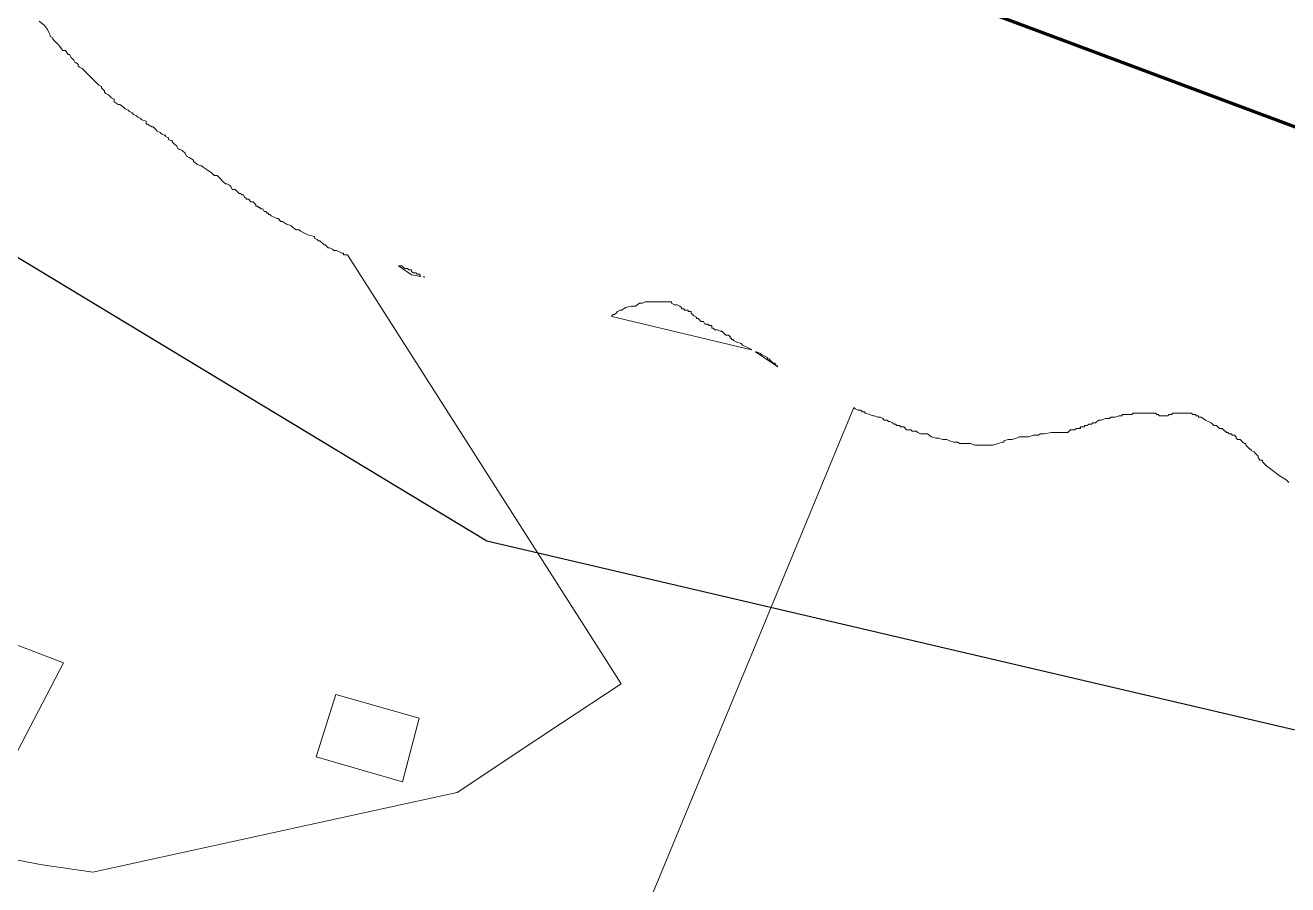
# Model space of a CAD drawing. Header units: metres. Extents: x 245225 to 248406, y 1633796 to 1637634.
# Drawn here: x 247126 to 247318.2, y 1636624.8 to 1636755.8 of the extents above; entities that cross this region are included whole.
import ezdxf

# ---------------------------------------------------------------- set-up
doc = ezdxf.new("R2010")
doc.units = ezdxf.units.M
doc.header["$MEASUREMENT"] = 0
doc.layers.add('Limites_Communes', color=7, linetype='Continuous', lineweight=211, plot=False)
doc.layers.add('LIMITES_PARCELLES', color=7, linetype='Continuous', lineweight=0, true_color=0xffffff)
doc.layers.add('limites_sections', color=7, linetype='Continuous')

msp = doc.modelspace()

# ---------------------------------------------------------------- linework, layer by layer
at = {"layer": 'Limites_Communes', "color": 210, "lineweight": 80, "flags": 128}
msp.add_lwpolyline([(246605.2718, 1637633.7039), (246913.4298, 1637003.726), (246928.908, 1636986.2635), (246937.0628, 1636946.102), (247273.6978, 1636757.3411), (247414.7621, 1636704.6505), (247560.0187, 1636674.7525), (247860.1219, 1636718.6819), (247872.0949, 1636702.4329), (247930.5058, 1636547.3832), (247969.1915, 1636496.8558), (247927.1941, 1636463.9394), (247992.0592, 1636434.9953), (248053.9967, 1636386.0915), (248089.2289, 1636346.6767), (248129.5988, 1636309.9768), (248159.1072, 1636285.3282), (248217.2385, 1636236.7707), (248275.3777, 1636195.0512)], dxfattribs=at)
at = {"layer": 'limites_parcelles', "color": 0, "flags": 128}
for points in [[(247128.10996, 1636756.360088), (247128.956629, 1636755.725087), (247129.379963, 1636755.090085), (247129.59163, 1636754.666751), (247129.803297, 1636754.243417), (247129.803297, 1636754.03175), (247130.226631, 1636753.820083), (247130.226631, 1636753.608416), (247130.438298, 1636753.396749), (247130.861632, 1636752.973415), (247131.0733, 1636752.761748), (247131.708301, 1636751.915079), (247132.131635, 1636751.915079), (247132.554969, 1636751.280078), (247132.766636, 1636751.280078), (247132.978303, 1636750.856744), (247133.401638, 1636750.43341), (247133.613305, 1636750.010075), (247133.824972, 1636750.010075), (247134.036639, 1636749.798408), (247134.036639, 1636749.586741), (247134.248306, 1636749.375074), (247134.67164, 1636749.163407), (247134.883307, 1636748.95174), (247135.094974, 1636748.740073), (247135.518308, 1636748.316739), (247135.729976, 1636748.105072), (247135.941643, 1636747.893404), (247136.364977, 1636747.47007), (247136.788311, 1636747.046736), (247136.999978, 1636746.835069), (247137.211645, 1636746.623402), (247137.634979, 1636746.411735), (247137.634979, 1636746.200068), (247138.058314, 1636745.776734), (247138.058314, 1636745.565066), (247138.269981, 1636745.353399), (247138.693315, 1636745.141732), (247138.904982, 1636744.930065), (247139.116649, 1636744.718398), (247139.539983, 1636744.506731), (247139.539983, 1636744.083397), (247140.174984, 1636743.660063), (247140.386652, 1636743.660063), (247141.021653, 1636743.236728), (247141.23332, 1636743.025061), (247141.656654, 1636742.813394), (247141.868321, 1636742.601727), (247142.291655, 1636742.39006), (247142.503322, 1636742.178393), (247142.926657, 1636741.966726), (247143.138324, 1636741.755059), (247143.561658, 1636741.543392), (247143.773325, 1636741.331725), (247144.408326, 1636741.120058), (247144.408326, 1636740.696723), (247144.619993, 1636740.696723), (247145.254995, 1636740.273389), (247145.466662, 1636740.273389), (247145.889996, 1636739.850055), (247146.101663, 1636739.638388), (247146.524997, 1636739.426721), (247146.736664, 1636739.215054), (247147.159998, 1636739.003387), (247147.371666, 1636739.003387), (247147.371666, 1636738.79172), (247147.795, 1636738.580052), (247147.795, 1636738.368385), (247148.218334, 1636738.156718), (247148.430001, 1636738.156718), (247148.430001, 1636737.945051), (247148.641668, 1636737.733384), (247149.065002, 1636737.31005), (247149.276669, 1636736.886716), (247149.488336, 1636736.886716), (247149.911671, 1636736.675049), (247150.335005, 1636736.251714), (247150.546672, 1636735.82838), (247150.970006, 1636735.616713), (247151.605007, 1636735.193379), (247151.605007, 1636734.981712), (247152.240009, 1636734.558378), (247152.663343, 1636734.346711), (247152.87501, 1636734.346711), (247153.086677, 1636734.135044), (247153.721678, 1636733.711709), (247154.356679, 1636733.288375), (247154.780014, 1636732.865041), (247155.203348, 1636732.865041), (247155.838349, 1636732.23004), (247156.050016, 1636732.018373), (247156.47335, 1636731.595039), (247156.685017, 1636731.595039), (247157.108352, 1636731.383371), (247157.320019, 1636731.171704), (247157.531686, 1636730.74837), (247157.95502, 1636730.74837), (247158.166687, 1636730.536703), (247158.590021, 1636730.113369), (247158.801688, 1636730.113369), (247159.013355, 1636729.901702), (247159.225023, 1636729.901702), (247159.43669, 1636729.478368), (247159.648357, 1636729.478368), (247159.648357, 1636729.266701), (247160.071691, 1636729.266701), (247160.283358, 1636728.843366), (247160.495025, 1636728.843366), (247160.706692, 1636728.843366), (247160.918359, 1636728.631699), (247161.130026, 1636728.420032), (247161.130026, 1636728.208365), (247161.341693, 1636728.208365), (247161.553361, 1636727.996698), (247161.765028, 1636727.996698), (247161.765028, 1636727.785031), (247161.976695, 1636727.785031), (247162.188362, 1636727.785031), (247162.400029, 1636727.361697), (247162.611696, 1636727.361697), (247162.823363, 1636727.15003), (247163.03503, 1636727.15003), (247163.03503, 1636726.938363), (247163.246697, 1636726.938363), (247163.458364, 1636726.726695), (247163.881699, 1636726.515028), (247164.305033, 1636726.303361), (247164.5167, 1636726.303361), (247164.940034, 1636725.880027), (247165.151701, 1636725.880027), (247165.786702, 1636725.456693), (247166.421704, 1636725.245026), (247166.633371, 1636725.033359), (247167.268372, 1636724.610025), (247167.691706, 1636724.610025), (247167.903373, 1636724.398357), (247168.750042, 1636723.975023), (247169.173376, 1636723.763356), (247170.020044, 1636723.551689), (247170.020044, 1636723.340022), (247170.443378, 1636723.128355), (247170.655045, 1636722.916688), (247170.866713, 1636722.916688), (247171.07838, 1636722.705021), (247171.290047, 1636722.493354), (247171.501714, 1636722.281687), (247171.713381, 1636722.281687), (247171.925048, 1636722.070019), (247172.136715, 1636721.858352), (247172.348382, 1636721.858352), (247172.771716, 1636721.646685), (247172.983383, 1636721.435018), (247173.19505, 1636721.435018), (247173.406718, 1636721.435018), (247173.830052, 1636721.223351), (247174.253386, 1636721.011684), (247174.465053, 1636721.011684), (247174.465053, 1636720.800017), (247174.888387, 1636720.800017), (247175.076127, 1636720.800017), (247216.717498, 1636655.447441), (247207.658098, 1636649.427141), (247199.993898, 1636644.333941), (247198.550398, 1636643.374741), (247191.787198, 1636638.880341), (247179.167498, 1636636.112341), (247179.167498, 1636636.112341), (247136.302698, 1636626.710381), (247128.268711, 1636627.904623), (247120.198903, 1636629.492126)], [(247213.434831, 1636603.95048), (247252.146875, 1636697.516637), (247252.358542, 1636697.30497), (247252.781876, 1636697.093303), (247252.993543, 1636697.093303), (247253.205211, 1636697.093303), (247253.416878, 1636696.881636), (247253.840212, 1636696.881636), (247253.840212, 1636696.669969), (247254.051879, 1636696.669969), (247254.475213, 1636696.458302), (247255.110214, 1636696.246634), (247255.321881, 1636696.246634), (247255.745216, 1636696.034967), (247255.956883, 1636696.034967), (247256.16855, 1636696.034967), (247256.591884, 1636695.8233), (247256.803551, 1636695.611633), (247257.015218, 1636695.611633), (247257.226885, 1636695.611633), (247257.438552, 1636695.399966), (247257.650219, 1636695.399966), (247258.073554, 1636695.188299), (247258.285221, 1636694.976632), (247258.496888, 1636694.976632), (247258.708555, 1636694.764965), (247259.131889, 1636694.764965), (247259.343556, 1636694.553298), (247259.555223, 1636694.553298), (247259.76689, 1636694.553298), (247260.190224, 1636694.129964), (247260.401892, 1636694.129964), (247260.825226, 1636694.129964), (247261.036893, 1636693.918296), (247261.671894, 1636693.918296), (247261.883561, 1636693.706629), (247262.306895, 1636693.494962), (247262.518562, 1636693.494962), (247263.365231, 1636693.494962), (247264.000232, 1636693.071628), (247264.635233, 1636692.859961), (247264.8469, 1636692.859961), (247265.058568, 1636692.859961), (247265.693569, 1636692.648294), (247266.32857, 1636692.648294), (247266.751904, 1636692.436627), (247267.386906, 1636692.22496), (247268.021907, 1636692.22496), (247268.233574, 1636692.013293), (247268.445241, 1636692.013293), (247269.080242, 1636692.013293), (247269.926911, 1636692.013293), (247270.561912, 1636691.801626), (247271.196913, 1636691.801626), (247271.831914, 1636691.801626), (247272.466916, 1636691.801626), (247272.678583, 1636691.801626), (247273.313584, 1636691.801626), (247274.160252, 1636692.013293), (247274.795254, 1636692.22496), (247275.006921, 1636692.22496), (247275.006921, 1636692.436627), (247275.641922, 1636692.648294), (247275.853589, 1636692.648294), (247276.276923, 1636692.648294), (247276.911925, 1636692.859961), (247277.335259, 1636693.071628), (247277.546926, 1636693.071628), (247277.758593, 1636693.071628), (247278.181927, 1636693.071628), (247278.605261, 1636693.071628), (247278.816928, 1636693.071628), (247279.45193, 1636693.283295), (247280.086931, 1636693.283295), (247280.298598, 1636693.283295), (247280.510265, 1636693.494962), (247280.933599, 1636693.494962), (247281.145266, 1636693.494962), (247282.203602, 1636693.706629), (247282.415269, 1636693.706629), (247282.838603, 1636693.706629), (247283.685271, 1636693.706629), (247284.320273, 1636693.706629), (247284.743607, 1636693.706629), (247284.955274, 1636693.918296), (247285.166941, 1636694.129964), (247285.801942, 1636694.129964), (247286.013609, 1636694.341631), (247286.225277, 1636694.341631), (247286.648611, 1636694.341631), (247286.648611, 1636694.553298), (247287.283612, 1636694.553298), (247287.283612, 1636694.764965), (247287.706946, 1636694.764965), (247287.918613, 1636694.976632), (247288.341947, 1636694.976632), (247288.553615, 1636695.188299), (247288.976949, 1636695.188299), (247289.400283, 1636695.611633), (247289.823617, 1636695.611633), (247290.458618, 1636695.8233), (247291.09362, 1636695.8233), (247291.305287, 1636696.034967), (247291.940288, 1636696.034967), (247292.575289, 1636696.246634), (247292.998623, 1636696.246634), (247292.998623, 1636696.458302), (247293.421958, 1636696.458302), (247293.633625, 1636696.458302), (247293.845292, 1636696.458302), (247294.480293, 1636696.458302), (247294.69196, 1636696.669969), (247294.903627, 1636696.669969), (247296.596964, 1636696.669969), (247296.808631, 1636696.669969), (247298.078634, 1636696.669969), (247298.290301, 1636696.458302), (247298.501968, 1636696.458302), (247298.713635, 1636696.246634), (247298.925302, 1636696.246634), (247299.136969, 1636696.246634), (247299.348636, 1636696.246634), (247299.77197, 1636696.246634), (247299.983637, 1636696.246634), (247300.195304, 1636696.458302), (247300.406972, 1636696.458302), (247300.618639, 1636696.458302), (247300.618639, 1636696.669969), (247300.830306, 1636696.669969), (247301.041973, 1636696.669969), (247301.25364, 1636696.669969), (247301.888641, 1636696.669969), (247302.73531, 1636696.669969), (247302.946977, 1636696.669969), (247303.158644, 1636696.669969), (247303.370311, 1636696.669969), (247303.581978, 1636696.669969), (247303.793645, 1636696.458302), (247304.005312, 1636696.458302), (247304.216979, 1636696.458302), (247304.216979, 1636696.246634), (247304.640313, 1636696.246634), (247304.640313, 1636696.034967), (247304.85198, 1636696.034967), (247305.063648, 1636696.034967), (247305.698649, 1636695.611633), (247306.545317, 1636695.188299), (247306.968651, 1636694.764965), (247307.180318, 1636694.764965), (247307.391986, 1636694.764965), (247307.603653, 1636694.553298), (247307.81532, 1636694.341631), (247308.238654, 1636694.341631), (247308.661988, 1636693.918296), (247308.873655, 1636693.918296), (247308.873655, 1636693.706629), (247309.085322, 1636693.706629), (247309.296989, 1636693.494962), (247309.508656, 1636693.494962), (247309.720324, 1636693.494962), (247309.720324, 1636693.283295), (247309.931991, 1636693.283295), (247310.143658, 1636693.283295), (247310.355325, 1636693.071628), (247310.355325, 1636692.859961), (247310.566992, 1636692.648294), (247310.990326, 1636692.648294), (247311.41366, 1636692.22496), (247311.625327, 1636692.013293), (247311.836994, 1636692.013293), (247311.836994, 1636691.801626), (247312.048662, 1636691.589958), (247312.260329, 1636691.378291), (247312.471996, 1636691.166624), (247312.683663, 1636691.166624), (247312.683663, 1636690.954957), (247313.106997, 1636690.74329), (247313.318664, 1636690.531623), (247313.530331, 1636690.319956), (247313.741998, 1636690.108289), (247313.741998, 1636689.896622), (247313.953665, 1636689.473288), (247314.377, 1636689.473288), (247314.377, 1636689.261621), (247315.012001, 1636688.626619), (247315.858669, 1636687.991618), (247316.917005, 1636687.14495), (247317.97534, 1636686.509948), (247318.398674, 1636686.086614)], [(247124.830843, 1636645.188553), (247131.804213, 1636658.623912), (247119.315854, 1636663.386421)]]:
    msp.add_lwpolyline(points, dxfattribs=at)
at = {"layer": 'limites_parcelles', "flags": 128}
for points in [[(247128.11, 1636756.36), (247128.957, 1636755.725), (247129.38, 1636755.09), (247129.592, 1636754.667), (247129.803, 1636754.243), (247129.803, 1636754.032), (247130.227, 1636753.82), (247130.227, 1636753.608), (247130.438, 1636753.397), (247130.862, 1636752.973), (247131.073, 1636752.762), (247131.708, 1636751.915), (247132.132, 1636751.915), (247132.555, 1636751.28), (247132.767, 1636751.28), (247132.978, 1636750.857), (247133.402, 1636750.433), (247133.613, 1636750.01), (247133.825, 1636750.01), (247134.037, 1636749.798), (247134.037, 1636749.587), (247134.248, 1636749.375), (247134.672, 1636749.163), (247134.883, 1636748.952), (247135.095, 1636748.74), (247135.518, 1636748.317), (247135.73, 1636748.105), (247135.942, 1636747.893), (247136.365, 1636747.47), (247136.788, 1636747.047), (247137, 1636746.835), (247137.212, 1636746.623), (247137.635, 1636746.412), (247137.635, 1636746.2), (247138.058, 1636745.777), (247138.058, 1636745.565), (247138.27, 1636745.353), (247138.693, 1636745.142), (247138.905, 1636744.93), (247139.117, 1636744.718), (247139.54, 1636744.507), (247139.54, 1636744.083), (247140.175, 1636743.66), (247140.387, 1636743.66), (247141.022, 1636743.237), (247141.233, 1636743.025), (247141.657, 1636742.813), (247141.868, 1636742.602), (247142.292, 1636742.39), (247142.503, 1636742.178), (247142.927, 1636741.967), (247143.138, 1636741.755), (247143.562, 1636741.543), (247143.773, 1636741.332), (247144.408, 1636741.12), (247144.408, 1636740.697), (247144.62, 1636740.697), (247145.255, 1636740.273), (247145.467, 1636740.273), (247145.89, 1636739.85), (247146.102, 1636739.638), (247146.525, 1636739.427), (247146.737, 1636739.215), (247147.16, 1636739.003), (247147.372, 1636739.003), (247147.372, 1636738.792), (247147.795, 1636738.58), (247147.795, 1636738.368), (247148.218, 1636738.157), (247148.43, 1636738.157), (247148.43, 1636737.945), (247148.642, 1636737.733), (247149.065, 1636737.31), (247149.277, 1636736.887), (247149.488, 1636736.887), (247149.912, 1636736.675), (247150.335, 1636736.252), (247150.547, 1636735.828), (247150.97, 1636735.617), (247151.605, 1636735.193), (247151.605, 1636734.982), (247152.24, 1636734.558), (247152.663, 1636734.347), (247152.875, 1636734.347), (247153.087, 1636734.135), (247153.722, 1636733.712), (247154.357, 1636733.288), (247154.78, 1636732.865), (247155.203, 1636732.865), (247155.838, 1636732.23), (247156.05, 1636732.018), (247156.473, 1636731.595), (247156.685, 1636731.595), (247157.108, 1636731.383), (247157.32, 1636731.172), (247157.532, 1636730.748), (247157.955, 1636730.748), (247158.167, 1636730.537), (247158.59, 1636730.113), (247158.802, 1636730.113), (247159.013, 1636729.902), (247159.225, 1636729.902), (247159.437, 1636729.478), (247159.648, 1636729.478), (247159.648, 1636729.267), (247160.072, 1636729.267), (247160.283, 1636728.843), (247160.495, 1636728.843), (247160.707, 1636728.843), (247160.918, 1636728.632), (247161.13, 1636728.42), (247161.13, 1636728.208), (247161.342, 1636728.208), (247161.553, 1636727.997), (247161.765, 1636727.997), (247161.765, 1636727.785), (247161.977, 1636727.785), (247162.188, 1636727.785), (247162.4, 1636727.362), (247162.612, 1636727.362), (247162.823, 1636727.15), (247163.035, 1636727.15), (247163.035, 1636726.938), (247163.247, 1636726.938), (247163.458, 1636726.727), (247163.882, 1636726.515), (247164.305, 1636726.303), (247164.517, 1636726.303), (247164.94, 1636725.88), (247165.152, 1636725.88), (247165.787, 1636725.457), (247166.422, 1636725.245), (247166.633, 1636725.033), (247167.268, 1636724.61), (247167.692, 1636724.61), (247167.903, 1636724.398), (247168.75, 1636723.975), (247169.173, 1636723.763), (247170.02, 1636723.552), (247170.02, 1636723.34), (247170.443, 1636723.128), (247170.655, 1636722.917), (247170.867, 1636722.917), (247171.078, 1636722.705), (247171.29, 1636722.493), (247171.502, 1636722.282), (247171.713, 1636722.282), (247171.925, 1636722.07), (247172.137, 1636721.858), (247172.348, 1636721.858), (247172.772, 1636721.647), (247172.983, 1636721.435), (247173.195, 1636721.435), (247173.407, 1636721.435), (247173.83, 1636721.223), (247174.253, 1636721.012), (247174.465, 1636721.012), (247174.465, 1636720.8), (247174.888, 1636720.8), (247175.076169, 1636720.8), (247216.7173, 1636655.4478), (247207.6579, 1636649.4275), (247199.9937, 1636644.3343), (247198.5502, 1636643.3751), (247191.787, 1636638.8807), (247179.1673, 1636636.1127), (247179.1673, 1636636.1127), (247136.300787, 1636626.710365), (247128.269, 1636627.905), (247120.199, 1636629.492)], [(247213.435, 1636603.95), (247252.147, 1636697.517), (247252.359, 1636697.305), (247252.782, 1636697.093), (247252.994, 1636697.093), (247253.205, 1636697.093), (247253.417, 1636696.882), (247253.84, 1636696.882), (247253.84, 1636696.67), (247254.052, 1636696.67), (247254.475, 1636696.458), (247255.11, 1636696.247), (247255.322, 1636696.247), (247255.745, 1636696.035), (247255.957, 1636696.035), (247256.169, 1636696.035), (247256.592, 1636695.823), (247256.804, 1636695.612), (247257.015, 1636695.612), (247257.227, 1636695.612), (247257.439, 1636695.4), (247257.65, 1636695.4), (247258.074, 1636695.188), (247258.285, 1636694.977), (247258.497, 1636694.977), (247258.709, 1636694.765), (247259.132, 1636694.765), (247259.344, 1636694.553), (247259.555, 1636694.553), (247259.767, 1636694.553), (247260.19, 1636694.13), (247260.402, 1636694.13), (247260.825, 1636694.13), (247261.037, 1636693.918), (247261.672, 1636693.918), (247261.884, 1636693.707), (247262.307, 1636693.495), (247262.519, 1636693.495), (247263.365, 1636693.495), (247264, 1636693.072), (247264.635, 1636692.86), (247264.847, 1636692.86), (247265.059, 1636692.86), (247265.694, 1636692.648), (247266.329, 1636692.648), (247266.752, 1636692.437), (247267.387, 1636692.225), (247268.022, 1636692.225), (247268.234, 1636692.013), (247268.445, 1636692.013), (247269.08, 1636692.013), (247269.927, 1636692.013), (247270.562, 1636691.802), (247271.197, 1636691.802), (247271.832, 1636691.802), (247272.467, 1636691.802), (247272.679, 1636691.802), (247273.314, 1636691.802), (247274.16, 1636692.013), (247274.795, 1636692.225), (247275.007, 1636692.225), (247275.007, 1636692.437), (247275.642, 1636692.648), (247275.854, 1636692.648), (247276.277, 1636692.648), (247276.912, 1636692.86), (247277.335, 1636693.072), (247277.547, 1636693.072), (247277.759, 1636693.072), (247278.182, 1636693.072), (247278.605, 1636693.072), (247278.817, 1636693.072), (247279.452, 1636693.283), (247280.087, 1636693.283), (247280.299, 1636693.283), (247280.51, 1636693.495), (247280.934, 1636693.495), (247281.145, 1636693.495), (247282.204, 1636693.707), (247282.415, 1636693.707), (247282.839, 1636693.707), (247283.685, 1636693.707), (247284.32, 1636693.707), (247284.744, 1636693.707), (247284.955, 1636693.918), (247285.167, 1636694.13), (247285.802, 1636694.13), (247286.014, 1636694.342), (247286.225, 1636694.342), (247286.649, 1636694.342), (247286.649, 1636694.553), (247287.284, 1636694.553), (247287.284, 1636694.765), (247287.707, 1636694.765), (247287.919, 1636694.977), (247288.342, 1636694.977), (247288.554, 1636695.188), (247288.977, 1636695.188), (247289.4, 1636695.612), (247289.824, 1636695.612), (247290.459, 1636695.823), (247291.094, 1636695.823), (247291.305, 1636696.035), (247291.94, 1636696.035), (247292.575, 1636696.247), (247292.999, 1636696.247), (247292.999, 1636696.458), (247293.422, 1636696.458), (247293.634, 1636696.458), (247293.845, 1636696.458), (247294.48, 1636696.458), (247294.692, 1636696.67), (247294.904, 1636696.67), (247296.597, 1636696.67), (247296.809, 1636696.67), (247298.079, 1636696.67), (247298.29, 1636696.458), (247298.502, 1636696.458), (247298.714, 1636696.247), (247298.925, 1636696.247), (247299.137, 1636696.247), (247299.349, 1636696.247), (247299.772, 1636696.247), (247299.984, 1636696.247), (247300.195, 1636696.458), (247300.407, 1636696.458), (247300.619, 1636696.458), (247300.619, 1636696.67), (247300.83, 1636696.67), (247301.042, 1636696.67), (247301.254, 1636696.67), (247301.889, 1636696.67), (247302.735, 1636696.67), (247302.947, 1636696.67), (247303.159, 1636696.67), (247303.37, 1636696.67), (247303.582, 1636696.67), (247303.794, 1636696.458), (247304.005, 1636696.458), (247304.217, 1636696.458), (247304.217, 1636696.247), (247304.64, 1636696.247), (247304.64, 1636696.035), (247304.852, 1636696.035), (247305.064, 1636696.035), (247305.699, 1636695.612), (247306.545, 1636695.188), (247306.969, 1636694.765), (247307.18, 1636694.765), (247307.392, 1636694.765), (247307.604, 1636694.553), (247307.815, 1636694.342), (247308.239, 1636694.342), (247308.662, 1636693.918), (247308.874, 1636693.918), (247308.874, 1636693.707), (247309.085, 1636693.707), (247309.297, 1636693.495), (247309.509, 1636693.495), (247309.72, 1636693.495), (247309.72, 1636693.283), (247309.932, 1636693.283), (247310.144, 1636693.283), (247310.355, 1636693.072), (247310.355, 1636692.86), (247310.567, 1636692.648), (247310.99, 1636692.648), (247311.414, 1636692.225), (247311.625, 1636692.013), (247311.837, 1636692.013), (247311.837, 1636691.802), (247312.049, 1636691.59), (247312.26, 1636691.378), (247312.472, 1636691.167), (247312.684, 1636691.167), (247312.684, 1636690.955), (247313.107, 1636690.743), (247313.319, 1636690.532), (247313.53, 1636690.32), (247313.742, 1636690.108), (247313.742, 1636689.897), (247313.954, 1636689.473), (247314.377, 1636689.473), (247314.377, 1636689.262), (247315.012, 1636688.627), (247315.859, 1636687.992), (247316.917, 1636687.145), (247317.975, 1636686.51), (247318.399, 1636686.087)], [(247124.831, 1636645.189), (247131.804, 1636658.624), (247119.316, 1636663.386)]]:
    msp.add_lwpolyline(points, dxfattribs=at)
for points in [[(247184.8223, 1636717.7325), (247182.843433, 1636719.107), (247183.355, 1636719.107), (247183.567, 1636718.895), (247183.778, 1636718.683), (247183.99, 1636718.683), (247184.202, 1636718.683), (247184.413, 1636718.472), (247184.837, 1636718.472), (247184.837, 1636718.26), (247185.048, 1636718.048), (247185.26, 1636718.048), (247185.472, 1636718.048), (247185.683, 1636717.837), (247186.107, 1636717.837), (247186.107, 1636717.625), (247186.254229, 1636717.477073), (247184.8223, 1636717.7325)], [(247236.56667, 1636706.323938), (247215.317, 1636711.363521), (247215.317, 1636711.487), (247215.528, 1636711.698), (247215.74, 1636711.698), (247215.952, 1636711.91), (247216.163, 1636712.122), (247216.587, 1636712.333), (247216.798, 1636712.333), (247217.433, 1636712.757), (247218.28, 1636712.968), (247218.703, 1636712.968), (247218.915, 1636712.968), (247219.55, 1636713.392), (247219.973, 1636713.392), (247220.397, 1636713.603), (247220.608, 1636713.603), (247220.82, 1636713.603), (247221.243, 1636713.603), (247221.455, 1636713.603), (247221.667, 1636713.603), (247222.09, 1636713.603), (247222.302, 1636713.603), (247222.513, 1636713.603), (247222.937, 1636713.603), (247223.36, 1636713.603), (247223.572, 1636713.603), (247223.783, 1636713.603), (247224.207, 1636713.603), (247224.418, 1636713.603), (247224.418, 1636713.392), (247224.842, 1636713.18), (247225.053, 1636713.18), (247225.265, 1636713.18), (247225.688, 1636712.968), (247225.9, 1636712.757), (247225.9, 1636712.545), (247226.112, 1636712.545), (247226.323, 1636712.545), (247226.323, 1636712.333), (247226.747, 1636712.333), (247226.958, 1636712.333), (247226.958, 1636712.122), (247227.17, 1636712.122), (247227.382, 1636712.122), (247227.382, 1636711.91), (247227.593, 1636711.698), (247227.805, 1636711.487), (247228.228, 1636711.275), (247228.228, 1636711.063), (247228.44, 1636711.063), (247228.652, 1636710.852), (247228.863, 1636710.64), (247229.287, 1636710.64), (247229.498, 1636710.217), (247229.922, 1636710.217), (247230.133, 1636710.005), (247230.557, 1636710.005), (247230.557, 1636709.582), (247230.768, 1636709.582), (247230.98, 1636709.37), (247231.404, 1636709.37), (247231.827, 1636709.158), (247232.039, 1636709.158), (247232.25, 1636708.947), (247232.462, 1636708.735), (247232.674, 1636708.523), (247233.097, 1636708.523), (247233.309, 1636708.312), (247233.309, 1636708.1), (247233.52, 1636708.1), (247233.52, 1636707.888), (247233.732, 1636707.888), (247233.944, 1636707.677), (247234.367, 1636707.465), (247235.002, 1636707.253), (247235.214, 1636707.042), (247236.06, 1636706.618), (247236.484, 1636706.407), (247236.56667, 1636706.323938)], [(247240.294, 1636703.912746), (247237.211596, 1636706.02253), (247237.33, 1636705.983), (247237.965, 1636705.772), (247238.177, 1636705.56), (247238.6, 1636705.348), (247239.024, 1636705.137), (247239.024, 1636704.925), (247239.235, 1636704.925), (247239.447, 1636704.713), (247239.87, 1636704.29), (247240.082, 1636704.29), (247240.294, 1636704.078), (247240.294, 1636703.912746)]]:
    msp.add_lwpolyline(points, close=True, dxfattribs=at)
at = {"layer": 'limites_parcelles', "color": 0, "flags": 128}
for points in [[(247184.822498, 1636717.732141), (247182.843574, 1636719.10668), (247183.355071, 1636719.10668), (247183.566738, 1636718.895013), (247183.778405, 1636718.683346), (247183.990072, 1636718.683346), (247184.201739, 1636718.683346), (247184.413406, 1636718.471679), (247184.83674, 1636718.471679), (247184.83674, 1636718.260012), (247185.048408, 1636718.048345), (247185.260075, 1636718.048345), (247185.471742, 1636718.048345), (247185.683409, 1636717.836678), (247186.106743, 1636717.836678), (247186.106743, 1636717.625011), (247186.255173, 1636717.476581), (247184.822498, 1636717.732141)], [(247236.566498, 1636706.323667), (247215.316801, 1636711.363256), (247215.316801, 1636711.486665), (247215.528468, 1636711.698332), (247215.740136, 1636711.698332), (247215.951803, 1636711.909999), (247216.16347, 1636712.121666), (247216.586804, 1636712.333333), (247216.798471, 1636712.333333), (247217.433472, 1636712.756667), (247218.280141, 1636712.968335), (247218.703475, 1636712.968335), (247218.915142, 1636712.968335), (247219.550143, 1636713.391669), (247219.973477, 1636713.391669), (247220.396812, 1636713.603336), (247220.608479, 1636713.603336), (247220.820146, 1636713.603336), (247221.24348, 1636713.603336), (247221.455147, 1636713.603336), (247221.666814, 1636713.603336), (247222.090148, 1636713.603336), (247222.301815, 1636713.603336), (247222.513482, 1636713.603336), (247222.936817, 1636713.603336), (247223.360151, 1636713.603336), (247223.571818, 1636713.603336), (247223.783485, 1636713.603336), (247224.206819, 1636713.603336), (247224.418486, 1636713.603336), (247224.418486, 1636713.391669), (247224.84182, 1636713.180002), (247225.053488, 1636713.180002), (247225.265155, 1636713.180002), (247225.688489, 1636712.968335), (247225.900156, 1636712.756667), (247225.900156, 1636712.545), (247226.111823, 1636712.545), (247226.32349, 1636712.545), (247226.32349, 1636712.333333), (247226.746824, 1636712.333333), (247226.958491, 1636712.333333), (247226.958491, 1636712.121666), (247227.170158, 1636712.121666), (247227.381826, 1636712.121666), (247227.381826, 1636711.909999), (247227.593493, 1636711.698332), (247227.80516, 1636711.486665), (247228.228494, 1636711.274998), (247228.228494, 1636711.063331), (247228.440161, 1636711.063331), (247228.651828, 1636710.851664), (247228.863495, 1636710.639997), (247229.286829, 1636710.639997), (247229.498496, 1636710.216662), (247229.921831, 1636710.216662), (247230.133498, 1636710.004995), (247230.556832, 1636710.004995), (247230.556832, 1636709.581661), (247230.768499, 1636709.581661), (247230.980166, 1636709.369994), (247231.4035, 1636709.369994), (247231.826834, 1636709.158327), (247232.038502, 1636709.158327), (247232.250169, 1636708.94666), (247232.461836, 1636708.734993), (247232.673503, 1636708.523326), (247233.096837, 1636708.523326), (247233.308504, 1636708.311659), (247233.308504, 1636708.099992), (247233.520171, 1636708.099992), (247233.520171, 1636707.888324), (247233.731838, 1636707.888324), (247233.943505, 1636707.676657), (247234.36684, 1636707.46499), (247235.001841, 1636707.253323), (247235.213508, 1636707.041656), (247236.060176, 1636706.618322), (247236.48351, 1636706.406655), (247236.566498, 1636706.323667)], [(247240.293518, 1636703.912852), (247237.210053, 1636706.023362), (247237.330179, 1636705.983321), (247237.96518, 1636705.771654), (247238.176847, 1636705.559986), (247238.600181, 1636705.348319), (247239.023515, 1636705.136652), (247239.023515, 1636704.924985), (247239.235183, 1636704.924985), (247239.44685, 1636704.713318), (247239.870184, 1636704.289984), (247240.081851, 1636704.289984), (247240.293518, 1636704.078317), (247240.293518, 1636703.912852)]]:
    msp.add_lwpolyline(points, close=True, dxfattribs=at)
at = {"layer": 'limites_parcelles', "color": 0}
for points in [[(247186.770416, 1636717.384672), (247186.609681, 1636717.413343), (247186.741744, 1636717.413343)], [(247240.580193, 1636703.716635), (247240.36102, 1636703.86665), (247240.505185, 1636703.86665)], [(247124.830843, 1636645.188553), (247111.279633, 1636649.636586), (247119.315854, 1636663.386421), (247131.804213, 1636658.623912)], [(247173.268157, 1636653.81553), (247185.968183, 1636650.217189), (247183.428178, 1636640.480503), (247170.304818, 1636644.290511)]]:
    msp.add_3dface(points, dxfattribs=at)
at = {"layer": 'limites_parcelles'}
for points in [[(247186.769915, 1636717.385085), (247186.613422, 1636717.413), (247186.742, 1636717.413)], [(247240.580007, 1636703.716985), (247240.360835, 1636703.867), (247240.505, 1636703.867)], [(247124.831, 1636645.189), (247111.28, 1636649.637), (247119.316, 1636663.386), (247131.804, 1636658.624)], [(247173.268, 1636653.816), (247185.968, 1636650.217), (247183.428, 1636640.481), (247170.305, 1636644.291)]]:
    msp.add_3dface(points, dxfattribs=at)
at = {"layer": 'limites_sections', "flags": 128}
msp.add_lwpolyline([(246708.467, 1636259.799), (246750.715, 1636360.137), (246784.664, 1636462.738), (246814.086, 1636526.864), (246830.469, 1636584.609), (246832.947, 1636609.85), (246811.823, 1636623.429), (246772.642, 1636633.555), (246808.883, 1636649.259), (246831.292, 1636647.677), (246869.784, 1636636.077), (246893.247, 1636626.059), (246904.583, 1636622.632), (246914.602, 1636644.513), (246957.838, 1636725.977), (246984.201, 1636762.622), (246993.253, 1636779.479), (246998.252, 1636796.977), (247196.259, 1636677.192), (247370.185, 1636636.555), (247496.973, 1636594.293), (247661.146, 1636547.154)], dxfattribs=at)

doc.saveas('drawing.dxf')
